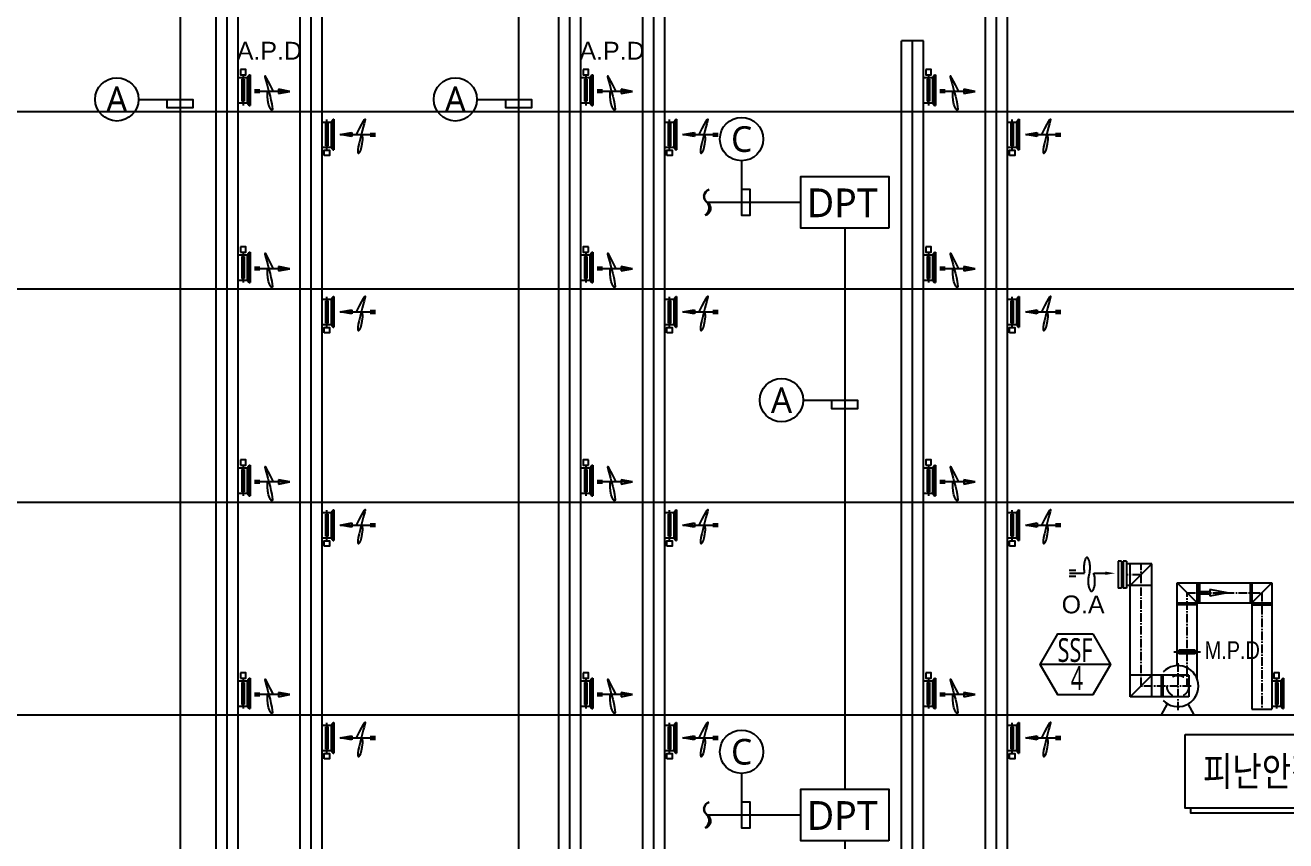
# Model space of a CAD drawing. Header units: millimetres. Extents: x 8533 to 164433, y 5768 to 115327.
# Drawn here: x 46090 to 73615, y 30524 to 48336 of the extents above; entities that cross this region are included whole.
import ezdxf
from ezdxf.enums import TextEntityAlignment as Align

# ---------------------------------------------------------------- set-up
doc = ezdxf.new("R2010")
doc.units = ezdxf.units.MM
doc.header["$LTSCALE"] = 250
for name, pattern in [('CENTER2', [1.125, 0.75, -0.125, 0.125, -0.125]), ('HIDDEN', [2, 1, -1]), ('HIDDENX2', [19.05, 12.7, -6.35])]:
    doc.linetypes.add(name, pattern=pattern)
for name, color, linetype in [('03_G_ENP_문자', 2, 'Continuous'), ('05_G-ENP_치수', 1, 'Continuous'), ('06_G-ENP_심볼', 3, 'Continuous'), ('ARC', 8, 'Continuous'), ('OUT', 4, 'Continuous'), ('p', 3, 'Continuous'), ('st', 4, 'Continuous'), ('text', 3, 'Continuous'), ('전실제연_인버터', 3, 'Continuous')]:
    doc.layers.add(name, color=color, linetype=linetype)
doc.layers.add('10_G-ENP_매립관', color=80, linetype='HIDDENX2', lineweight=30)
doc.styles.add('G-ENP', font='')
doc.styles.get("Standard").update_dxf_attribs({"font": ''})
doc.styles.add('STYLE1', font='arial.ttf')
doc.styles.get('G-ENP').set_extended_font_data('Malgun Gothic')
doc.styles.get('Standard').set_extended_font_data('Malgun Gothic')

# ---------------------------------------------------------------- blocks, each defined once
blk = doc.blocks.new('DPT-9')
at = {"layer": '06_G-ENP_심볼', "elevation": 0}
blk.add_lwpolyline([(1925, -1126), (-1925, -1126), (-1925, 1126), (1925, 1126)], close=True, dxfattribs=at)
blk.add_lwpolyline([(1925, -1126), (-1925, -1126), (-1925, 1126), (1925, 1126)], close=True, dxfattribs=at)
at = {"style": 'G-ENP'}
blk.add_text('DPT', height=1255.4, dxfattribs=at).set_placement((-112, -21, 0), align=Align.MIDDLE_CENTER)
at = {"layer": '06_G-ENP_심볼', "color": 0, "style": 'G-ENP'}
blk.add_text('DPT', height=1255.4, dxfattribs=at).set_placement((-112, -21, 0), align=Align.MIDDLE_CENTER)
blk = doc.blocks.new('G-ENP 물결')
at = {"layer": '10_G-ENP_매립관', "linetype": 'ByBlock'}
h = blk.add_hatch(color=256, dxfattribs=at)
h.paths.add_polyline_path([(61, -399, -0.641696), (0, 0, 0.892931)])
h.paths.add_polyline_path([(0, 0, 0.641696), (-61, 399, -0.435564)])
blk.add_lwpolyline([(-61, 399, -0.641696), (0, 0, 0.641696), (61, -399, 0.641696)], format="xyb", dxfattribs=at)
blk.add_arc((-216, 171), 276, 321.6941, 55.8389, dxfattribs=at)

msp = doc.modelspace()

# ---------------------------------------------------------------- linework, layer by layer
at = {"color": 2, "elevation": 0}
msp.add_lwpolyline([(71419, 32844), (77035, 32844), (77035, 31235), (71419, 31235)], close=True, dxfattribs=at)
msp.add_lwpolyline([(77035, 32739), (77156, 32739), (77156, 31130), (71540, 31130), (71540, 31235)], dxfattribs=at)
at = {"layer": '05_G-ENP_치수', "ltscale": 0.5, "elevation": 0}
for points in [[(48563, 46717), (49751, 46717), (49751, 46528), (49191, 46528), (49191, 46717)], [(55955, 46717), (57144, 46717), (57144, 46528), (56584, 46528), (56584, 46717)], [(63077, 40147), (64266, 40147), (64266, 39958), (63706, 39958), (63706, 40147)], [(61733, 31996), (61733, 30807), (61922, 30807), (61922, 31367), (61733, 31367)]]:
    msp.add_lwpolyline(points, dxfattribs=at)
at = {"layer": '05_G-ENP_치수', "ltscale": 0.5}
msp.add_lwpolyline([(61733, 45376), (61733, 44187), (61922, 44187), (61922, 44747), (61733, 44747)], dxfattribs=at)
at = {"layer": '05_G-ENP_치수'}
for centre in [(48090, 46717), (55482, 46717), (61733, 45849), (62604, 40147), (61733, 32469)]:
    msp.add_circle(centre, 473, dxfattribs=at)
at = {"layer": 'ARC'}
for p, q in [((19211, 46449), (124754, 46449)), ((19211, 42577), (124754, 42577)), ((17208, 37921), (130283, 37921)), ((19211, 33274), (124754, 33274))]:
    msp.add_line(p, q, dxfattribs=at)
at = {"layer": 'OUT'}
for p, q in [((50743, 47195), (50939, 47195)), ((50821, 47158, 0), (50821, 46675, 0)), ((50821, 47158, 0), (50873, 47158, 0)), ((50847, 47254, 0), (50847, 46586, 0)), ((50873, 47158), (50873, 46675)), ((50939, 47195), (50984, 47254)), ((50939, 47195, 0), (50939, 46643, 0)), ((50984, 47254, 0), (50999, 47254, 0)), ((50984, 47254, 0), (50984, 46586, 0)), ((50999, 47254), (50999, 46586)), ((58225, 47195), (58421, 47195)), ((58303, 47158), (58303, 46675)), ((58303, 47158), (58355, 47158, 0)), ((58329, 47254, 0), (58329, 46586, 0)), ((58355, 47158), (58355, 46675)), ((58421, 47195), (58466, 47254)), ((58421, 47195), (58421, 46643)), ((58466, 47254, 0), (58481, 47254, 0)), ((58466, 47254, 0), (58466, 46586, 0)), ((58481, 47254, 0), (58481, 46586, 0)), ((65707, 47195, 0), (65903, 47195, 0)), ((65785, 47158, 0), (65785, 46675, 0)), ((65785, 47158, 0), (65837, 47158, 0)), ((65811, 47254, 0), (65811, 46586, 0)), ((65837, 47158, 0), (65837, 46675, 0)), ((65903, 47195, 0), (65948, 47254, 0)), ((65903, 47195, 0), (65903, 46643, 0)), ((65948, 47254, 0), (65964, 47254, 0)), ((65948, 47254, 0), (65948, 46586, 0)), ((65964, 47254, 0), (65964, 46586, 0)), ((50743, 46643, 0), (50939, 46643, 0)), ((50821, 46675, 0), (50873, 46675, 0)), ((50939, 46643), (50984, 46586)), ((50984, 46586), (50999, 46586)), ((58225, 46643, 0), (58421, 46643, 0)), ((58303, 46675), (58355, 46675, 0)), ((58421, 46643), (58466, 46586)), ((58466, 46586), (58481, 46586)), ((65707, 46643, 0), (65903, 46643, 0)), ((65785, 46675, 0), (65837, 46675, 0)), ((65903, 46643, 0), (65948, 46586, 0)), ((65948, 46586, 0), (65964, 46586, 0)), ((52677, 45606), (52677, 46274)), ((52770, 46222), (52814, 46282)), ((52814, 46282), (52830, 46282)), ((52814, 46282), (52814, 45614)), ((52830, 46282), (52830, 45614)), ((60159, 45606), (60159, 46274)), ((60252, 46222), (60296, 46282)), ((60296, 46282), (60312, 46282)), ((60296, 46282), (60296, 45614)), ((60312, 46282), (60312, 45614)), ((67642, 45606), (67642, 46274)), ((67734, 46222), (67778, 46282)), ((67778, 46282), (67794, 46282)), ((67778, 46282), (67778, 45614)), ((67794, 46282), (67794, 45614)), ((52573, 46222), (52770, 46222)), ((52651, 46186), (52703, 46186)), ((52651, 45702), (52651, 46186)), ((52703, 45702), (52703, 46186)), ((52770, 46222), (52770, 45671)), ((60055, 46222), (60252, 46222)), ((60133, 46186), (60185, 46186)), ((60133, 45702), (60133, 46186)), ((60185, 45702), (60185, 46186)), ((60252, 46222), (60252, 45671)), ((67538, 46222), (67734, 46222)), ((67616, 46186), (67668, 46186)), ((67616, 45702), (67616, 46186)), ((67668, 45702), (67668, 46186)), ((67734, 46222), (67734, 45671)), ((52651, 45702), (52703, 45702)), ((60133, 45702), (60185, 45702)), ((67616, 45702), (67668, 45702)), ((52573, 45671), (52770, 45671)), ((52770, 45671), (52814, 45614)), ((52814, 45614), (52830, 45614)), ((60055, 45671), (60252, 45671)), ((60252, 45671), (60296, 45614)), ((60296, 45614), (60312, 45614)), ((67538, 45671), (67734, 45671)), ((67734, 45671), (67778, 45614)), ((67778, 45614), (67794, 45614)), ((50743, 43323), (50939, 43323)), ((50821, 43286, 0), (50873, 43286, 0)), ((50821, 43286), (50821, 42803)), ((50847, 43382, 0), (50847, 42714, 0)), ((50873, 43286), (50873, 42803)), ((50939, 43323), (50984, 43382)), ((50939, 43323, 0), (50939, 42771, 0)), ((50984, 43382, 0), (50999, 43382, 0)), ((50984, 43382, 0), (50984, 42714, 0)), ((50999, 43382), (50999, 42714)), ((58225, 43323), (58421, 43323)), ((58303, 43286), (58303, 42803)), ((58303, 43286), (58355, 43286, 0)), ((58329, 43382, 0), (58329, 42714, 0)), ((58355, 43286), (58355, 42803)), ((58421, 43323), (58466, 43382)), ((58421, 43323, 0), (58421, 42771, 0)), ((58466, 43382, 0), (58481, 43382, 0)), ((58466, 43382, 0), (58466, 42714, 0)), ((58481, 43382, 0), (58481, 42714, 0)), ((65707, 43323, 0), (65903, 43323, 0)), ((65785, 43286, 0), (65785, 42803, 0)), ((65785, 43286, 0), (65837, 43286, 0)), ((65811, 43382, 0), (65811, 42714, 0)), ((65837, 43286, 0), (65837, 42803, 0)), ((65903, 43323, 0), (65948, 43382, 0)), ((65903, 43323, 0), (65903, 42771, 0)), ((65948, 43382, 0), (65964, 43382, 0)), ((65948, 43382, 0), (65948, 42714, 0)), ((65964, 43382, 0), (65964, 42714, 0)), ((50743, 42771), (50939, 42771)), ((50821, 42803, 0), (50873, 42803, 0)), ((50939, 42771), (50984, 42714)), ((50984, 42714), (50999, 42714)), ((58225, 42771, 0), (58421, 42771, 0)), ((58303, 42803), (58355, 42803, 0)), ((58421, 42771), (58466, 42714)), ((58466, 42714), (58481, 42714)), ((65707, 42771, 0), (65903, 42771, 0)), ((65785, 42803, 0), (65837, 42803, 0)), ((65903, 42771, 0), (65948, 42714, 0)), ((65948, 42714, 0), (65964, 42714, 0)), ((52677, 41734), (52677, 42402)), ((52770, 42350), (52814, 42410)), ((52814, 42410), (52830, 42410)), ((52814, 42410), (52814, 41742)), ((52830, 42410), (52830, 41742)), ((60159, 41734), (60159, 42402)), ((60252, 42350), (60296, 42410)), ((60296, 42410), (60312, 42410)), ((60296, 42410), (60296, 41742)), ((60312, 42410), (60312, 41742)), ((67642, 41734), (67642, 42402)), ((67734, 42350), (67778, 42410)), ((67778, 42410), (67794, 42410)), ((67778, 42410), (67778, 41742)), ((67794, 42410), (67794, 41742)), ((52573, 42350), (52770, 42350)), ((52651, 42314), (52703, 42314)), ((52651, 41830), (52651, 42314)), ((52703, 41830), (52703, 42314)), ((52770, 42350), (52770, 41799)), ((60055, 42350), (60252, 42350)), ((60133, 42314), (60185, 42314)), ((60133, 41830), (60133, 42314)), ((60185, 41830), (60185, 42314)), ((60252, 42350), (60252, 41799)), ((67538, 42350), (67734, 42350)), ((67616, 42314), (67668, 42314)), ((67616, 41830), (67616, 42314)), ((67668, 41830), (67668, 42314)), ((67734, 42350), (67734, 41799)), ((52573, 41799), (52770, 41799)), ((52651, 41830), (52703, 41830)), ((52770, 41799), (52814, 41742)), ((52814, 41742), (52830, 41742)), ((60055, 41799), (60252, 41799)), ((60133, 41830), (60185, 41830)), ((60252, 41799), (60296, 41742)), ((60296, 41742), (60312, 41742)), ((67538, 41799), (67734, 41799)), ((67616, 41830), (67668, 41830)), ((67734, 41799), (67778, 41742)), ((67778, 41742), (67794, 41742)), ((50743, 38666, 0), (50939, 38666, 0)), ((50821, 38630, 0), (50873, 38630, 0)), ((50821, 38630, 0), (50821, 38146, 0)), ((50847, 38726, 0), (50847, 38058, 0)), ((50873, 38630, 0), (50873, 38146, 0)), ((50939, 38666, 0), (50984, 38726, 0)), ((50939, 38666, 0), (50939, 38115, 0)), ((50984, 38726, 0), (50999, 38726, 0)), ((50984, 38726, 0), (50984, 38058, 0)), ((50999, 38726, 0), (50999, 38058, 0)), ((58225, 38666, 0), (58421, 38666, 0)), ((58303, 38630, 0), (58303, 38146, 0)), ((58303, 38630, 0), (58355, 38630, 0)), ((58329, 38726, 0), (58329, 38058, 0)), ((58355, 38630, 0), (58355, 38146, 0)), ((58421, 38666, 0), (58466, 38726, 0)), ((58421, 38666, 0), (58421, 38115, 0)), ((58466, 38726, 0), (58481, 38726, 0)), ((58466, 38726, 0), (58466, 38058, 0)), ((58481, 38726, 0), (58481, 38058, 0)), ((65707, 38666, 0), (65903, 38666, 0)), ((65785, 38630, 0), (65785, 38146, 0)), ((65785, 38630, 0), (65837, 38630, 0)), ((65811, 38726, 0), (65811, 38058, 0)), ((65837, 38630, 0), (65837, 38146, 0)), ((65903, 38666, 0), (65948, 38726, 0)), ((65903, 38666, 0), (65903, 38115, 0)), ((65948, 38726, 0), (65964, 38726, 0)), ((65948, 38726, 0), (65948, 38058, 0)), ((65964, 38726, 0), (65964, 38058, 0)), ((50743, 38115, 0), (50939, 38115, 0)), ((50821, 38146, 0), (50873, 38146, 0)), ((50939, 38115, 0), (50984, 38058, 0)), ((50984, 38058, 0), (50999, 38058, 0)), ((58225, 38115, 0), (58421, 38115, 0)), ((58303, 38146, 0), (58355, 38146, 0)), ((58421, 38115, 0), (58466, 38058, 0)), ((58466, 38058, 0), (58481, 38058, 0)), ((65707, 38115, 0), (65903, 38115, 0)), ((65785, 38146, 0), (65837, 38146, 0)), ((65903, 38115, 0), (65948, 38058, 0)), ((65948, 38058, 0), (65964, 38058, 0)), ((52677, 37078), (52677, 37746)), ((52770, 37694), (52814, 37754)), ((52814, 37754), (52830, 37754)), ((52814, 37754), (52814, 37085)), ((52830, 37754), (52830, 37085)), ((60159, 37078), (60159, 37746)), ((60252, 37694), (60296, 37754)), ((60296, 37754), (60312, 37754)), ((60296, 37754), (60296, 37085)), ((60312, 37754), (60312, 37085)), ((67642, 37078), (67642, 37746)), ((67734, 37694), (67778, 37754)), ((67778, 37754), (67794, 37754)), ((67778, 37754), (67778, 37085)), ((67794, 37754), (67794, 37085)), ((52573, 37694), (52770, 37694)), ((52651, 37657), (52703, 37657)), ((52651, 37174), (52651, 37657)), ((52703, 37174), (52703, 37657)), ((52770, 37694), (52770, 37143)), ((60055, 37694), (60252, 37694)), ((60133, 37174), (60133, 37657)), ((60133, 37657), (60185, 37657)), ((60185, 37174), (60185, 37657)), ((60252, 37694), (60252, 37143)), ((67538, 37694), (67734, 37694)), ((67616, 37657), (67668, 37657)), ((67616, 37174), (67616, 37657)), ((67668, 37174), (67668, 37657)), ((67734, 37694), (67734, 37143)), ((52651, 37174), (52703, 37174)), ((60133, 37174), (60185, 37174)), ((67616, 37174), (67668, 37174)), ((52573, 37143), (52770, 37143)), ((52770, 37143), (52814, 37085)), ((52814, 37085), (52830, 37085)), ((60055, 37143), (60252, 37143)), ((60252, 37143), (60296, 37085)), ((60296, 37085), (60312, 37085)), ((67538, 37143), (67734, 37143)), ((67734, 37143), (67778, 37085)), ((67778, 37085), (67794, 37085)), ((50743, 34020), (50939, 34020)), ((50821, 33983), (50821, 33500)), ((50821, 33983), (50873, 33983)), ((50847, 34079), (50847, 33411)), ((50873, 33983), (50873, 33500)), ((50939, 34020), (50984, 34079)), ((50939, 34020), (50939, 33468)), ((50984, 34079), (50999, 34079)), ((50984, 34079), (50984, 33411)), ((50999, 34079), (50999, 33411)), ((58225, 34020), (58421, 34020)), ((58303, 33983), (58303, 33500)), ((58303, 33983), (58355, 33983)), ((58329, 34079), (58329, 33411)), ((58355, 33983), (58355, 33500)), ((58421, 34020), (58466, 34079)), ((58421, 34020), (58421, 33468)), ((58466, 34079), (58481, 34079)), ((58466, 34079), (58466, 33411)), ((58481, 34079), (58481, 33411)), ((65707, 34020, 0), (65903, 34020, 0)), ((65785, 33983, 0), (65785, 33500, 0)), ((65785, 33983, 0), (65837, 33983, 0)), ((65811, 34079, 0), (65811, 33411, 0)), ((65837, 33983, 0), (65837, 33500, 0)), ((65903, 34020, 0), (65948, 34079, 0)), ((65903, 34020, 0), (65903, 33468, 0)), ((65948, 34079, 0), (65964, 34079, 0)), ((65948, 34079, 0), (65948, 33411, 0)), ((65964, 34079, 0), (65964, 33411, 0)), ((73309, 34020), (73505, 34020)), ((73387, 33983), (73387, 33500)), ((73387, 33983), (73439, 33983)), ((73413, 34079), (73413, 33411)), ((73439, 33983), (73439, 33500)), ((73505, 34020), (73550, 34079)), ((73505, 34020), (73505, 33468)), ((73550, 34079), (73566, 34079)), ((73550, 34079), (73550, 33411)), ((73566, 34079), (73566, 33411)), ((50743, 33468), (50939, 33468)), ((50821, 33500), (50873, 33500)), ((50939, 33468), (50984, 33411)), ((50984, 33411), (50999, 33411)), ((58225, 33468), (58421, 33468)), ((58303, 33500), (58355, 33500)), ((58421, 33468), (58466, 33411)), ((58466, 33411), (58481, 33411)), ((65707, 33468, 0), (65903, 33468, 0)), ((65785, 33500, 0), (65837, 33500, 0)), ((65903, 33468, 0), (65948, 33411, 0)), ((65948, 33411, 0), (65964, 33411, 0)), ((73309, 33468), (73505, 33468)), ((73387, 33500), (73439, 33500)), ((73505, 33468), (73550, 33411)), ((73550, 33411), (73566, 33411)), ((52573, 33047), (52770, 33047)), ((52677, 32431), (52677, 33099)), ((52770, 33047), (52814, 33107)), ((52770, 33047), (52770, 32496)), ((52814, 33107), (52830, 33107)), ((52814, 33107), (52814, 32439)), ((52830, 33107), (52830, 32439)), ((60055, 33047), (60252, 33047)), ((60159, 32431), (60159, 33099)), ((60252, 33047), (60296, 33107)), ((60252, 33047), (60252, 32496)), ((60296, 33107), (60296, 32439)), ((60296, 33107), (60312, 33107)), ((60312, 33107), (60312, 32439)), ((67538, 33047), (67734, 33047)), ((67642, 32431), (67642, 33099)), ((67734, 33047), (67778, 33107)), ((67734, 33047), (67734, 32496)), ((67778, 33107), (67794, 33107)), ((67778, 33107), (67778, 32439)), ((67794, 33107), (67794, 32439)), ((52651, 33011), (52703, 33011)), ((52651, 32527), (52651, 33011)), ((52703, 32527), (52703, 33011)), ((60133, 33011), (60185, 33011)), ((60133, 32527), (60133, 33011)), ((60185, 32527), (60185, 33011)), ((67616, 33011), (67668, 33011)), ((67616, 32527), (67616, 33011)), ((67668, 32527), (67668, 33011)), ((52573, 32496), (52770, 32496)), ((52651, 32527), (52703, 32527)), ((52770, 32496), (52814, 32439)), ((60055, 32496), (60252, 32496)), ((60133, 32527), (60185, 32527)), ((60252, 32496), (60296, 32439)), ((67538, 32496), (67734, 32496)), ((67616, 32527), (67668, 32527)), ((67734, 32496), (67778, 32439)), ((52814, 32439), (52830, 32439)), ((60296, 32439), (60312, 32439)), ((67778, 32439), (67794, 32439))]:
    msp.add_line(p, q, dxfattribs=at)
at = {"layer": 'OUT', "color": 1, "linetype": 'Continuous'}
msp.add_line((69786, 34378, 0), (68250, 34378, 0), dxfattribs=at)
at = {"layer": 'OUT', "elevation": 0}
for points in [[(50789, 47370), (50789, 47254), (50905, 47254), (50905, 47370)], [(58271, 47370), (58271, 47254), (58387, 47254), (58387, 47370)], [(65753, 47370), (65753, 47254), (65869, 47254), (65869, 47370)], [(52620, 45491), (52620, 45606), (52735, 45606), (52735, 45491)], [(60102, 45491), (60102, 45606), (60217, 45606), (60217, 45491)], [(67584, 45491), (67584, 45606), (67699, 45606), (67699, 45491)], [(65753, 43498), (65753, 43382), (65869, 43382), (65869, 43498)], [(52620, 41619), (52620, 41734), (52735, 41734), (52735, 41619)], [(60102, 41619), (60102, 41734), (60217, 41734), (60217, 41619)], [(67584, 41619), (67584, 41734), (67699, 41734), (67699, 41619)], [(60102, 36962), (60102, 37078), (60217, 37078), (60217, 36962)], [(58271, 34195), (58271, 34079), (58387, 34079), (58387, 34195)], [(65753, 34195), (65753, 34079), (65869, 34079), (65869, 34195)], [(73355, 34195), (73355, 34079), (73471, 34079), (73471, 34195)], [(52620, 32316), (52620, 32431), (52735, 32431), (52735, 32316)], [(60102, 32316), (60102, 32431), (60217, 32431), (60217, 32316)]]:
    msp.add_lwpolyline(points, close=True, dxfattribs=at)
for points in [[(50905, 47254), (50905, 47370)], [(58271, 47370), (58271, 47254)], [(67699, 45606), (67699, 45491), (67584, 45491)], [(50789, 43382), (50905, 43382), (50905, 43498), (50789, 43498)], [(50789, 43498), (50789, 43382)], [(50905, 43382), (50905, 43498)], [(58387, 43498), (58271, 43498), (58271, 43382), (58387, 43382)], [(58271, 43498), (58271, 43382)], [(58387, 43382), (58387, 43498)], [(67699, 41734), (67699, 41619), (67584, 41619)], [(50789, 38726), (50905, 38726), (50905, 38841), (50789, 38841)], [(50789, 38841), (50789, 38726)], [(50905, 38726), (50905, 38841)], [(58387, 38841), (58271, 38841), (58271, 38726), (58387, 38726)], [(58271, 38841), (58271, 38726)], [(58387, 38726), (58387, 38841)], [(65869, 38841), (65753, 38841)], [(65869, 38726), (65869, 38841), (65753, 38841), (65753, 38726)], [(65753, 38726), (65869, 38726)], [(50789, 34079), (50905, 34079), (50905, 34195), (50789, 34195)], [(50789, 34195), (50789, 34079)], [(50905, 34079), (50905, 34195)], [(58271, 34195), (58271, 34079)], [(65869, 34195), (65753, 34195)], [(67584, 32431), (67699, 32431), (67699, 32316), (67584, 32316)], [(67584, 32316), (67584, 32431)], [(67699, 32431), (67699, 32316)]]:
    msp.add_lwpolyline(points, dxfattribs=at)
at = {"layer": 'OUT'}
msp.add_lwpolyline([(52620, 36962), (52620, 37078), (52735, 37078), (52735, 36962)], close=True, dxfattribs=at)
for points in [[(67584, 37078), (67699, 37078), (67699, 36962), (67584, 36962)], [(67584, 36962), (67584, 37078)], [(67699, 37078), (67699, 36962)]]:
    msp.add_lwpolyline(points, dxfattribs=at)
at = {"layer": 'OUT', "color": 1, "linetype": 'Continuous', "elevation": 0}
msp.add_lwpolyline([(69402, 35043), (69786, 34378), (69402, 33713), (68634, 33713), (68250, 34378), (68634, 35043)], close=True, dxfattribs=at)
at = {"layer": 'p', "color": 4, "linetype": 'Continuous'}
for p, q in [((52093, 16847), (52093, 94153)), ((59575, 16847), (59575, 94153)), ((52573, 16847), (52573, 93679)), ((60055, 16847), (60055, 93679)), ((50262, 15017), (50262, 91126)), ((50743, 15017), (50743, 91126)), ((57744, 15017), (57744, 91126)), ((58225, 15017), (58225, 91126)), ((67057, 16847), (67057, 59853)), ((67538, 16847), (67538, 59853)), ((65226, 15017), (65226, 47995)), ((65707, 47995), (65226, 47995)), ((65707, 15017), (65707, 47995))]:
    msp.add_line(p, q, dxfattribs=at)
at = {"layer": 'p', "color": 1}
for p, q in [((52333, 16847), (52333, 93916)), ((59815, 16847), (59815, 93916)), ((50502, 15017), (50502, 91126)), ((57985, 15017), (57985, 91126)), ((67297, 16847), (67297, 59616)), ((65467, 15017), (65467, 47995)), ((51214, 46917, 0), (51097, 46917, 0)), ((51867, 46891), (51097, 46891)), ((51214, 46865, 0), (51097, 46865, 0)), ((58696, 46917), (58580, 46917)), ((59349, 46891), (58580, 46891)), ((58696, 46865), (58580, 46865)), ((66178, 46917, 0), (66062, 46917, 0)), ((66831, 46891, 0), (66062, 46891, 0)), ((66178, 46865, 0), (66062, 46865, 0)), ((53623, 45974), (53740, 45974)), ((61105, 45974), (61222, 45974)), ((68587, 45974), (68704, 45974)), ((52970, 45948), (53740, 45948)), ((53623, 45922), (53740, 45922)), ((60452, 45948), (61222, 45948)), ((61105, 45922), (61222, 45922)), ((67935, 45948), (68704, 45948)), ((68587, 45922), (68704, 45922)), ((51214, 43045), (51097, 43045)), ((51867, 43019), (51097, 43019)), ((51214, 42993), (51097, 42993)), ((58696, 43045), (58580, 43045)), ((59349, 43019), (58580, 43019)), ((58696, 42993), (58580, 42993)), ((66178, 43045, 0), (66062, 43045, 0)), ((66831, 43019, 0), (66062, 43019, 0)), ((66178, 42993, 0), (66062, 42993, 0)), ((52970, 42076), (53740, 42076)), ((53623, 42102), (53740, 42102)), ((53623, 42050), (53740, 42050)), ((60452, 42076), (61222, 42076)), ((61105, 42102), (61222, 42102)), ((61105, 42050), (61222, 42050)), ((67935, 42076), (68704, 42076)), ((68587, 42102), (68704, 42102)), ((68587, 42050), (68704, 42050)), ((51214, 38389, 0), (51097, 38389, 0)), ((51867, 38363, 0), (51097, 38363, 0)), ((51214, 38337, 0), (51097, 38337, 0)), ((58696, 38389, 0), (58580, 38389, 0)), ((59349, 38363, 0), (58580, 38363, 0)), ((58696, 38337, 0), (58580, 38337, 0)), ((66178, 38389, 0), (66062, 38389, 0)), ((66831, 38363, 0), (66062, 38363, 0)), ((66178, 38337, 0), (66062, 38337, 0)), ((53623, 37445), (53740, 37445)), ((61105, 37445), (61222, 37445)), ((68587, 37445), (68704, 37445)), ((52970, 37419), (53740, 37419)), ((53623, 37394), (53740, 37394)), ((60452, 37419), (61222, 37419)), ((61105, 37394), (61222, 37394)), ((67935, 37419), (68704, 37419)), ((68587, 37394), (68704, 37394)), ((51214, 33742), (51097, 33742)), ((51867, 33716), (51097, 33716)), ((51214, 33690), (51097, 33690)), ((58696, 33742), (58580, 33742)), ((59349, 33716), (58580, 33716)), ((58696, 33690), (58580, 33690)), ((66178, 33742, 0), (66062, 33742, 0)), ((66831, 33716, 0), (66062, 33716, 0)), ((66178, 33690, 0), (66062, 33690, 0)), ((52970, 32773), (53740, 32773)), ((53623, 32799), (53740, 32799)), ((60452, 32773), (61222, 32773)), ((61105, 32799), (61222, 32799)), ((67935, 32773), (68704, 32773)), ((68587, 32799), (68704, 32799)), ((53623, 32747), (53740, 32747)), ((61105, 32747), (61222, 32747)), ((68587, 32747), (68704, 32747))]:
    msp.add_line(p, q, dxfattribs=at)
at = {"layer": 'p', "color": 1, "linetype": 'Continuous'}
for p, q in [((51618, 46938), (51618, 46845, 0)), ((51867, 46891), (51618, 46938)), ((51618, 46845), (51867, 46891)), ((59100, 46938), (59100, 46845, 0)), ((59349, 46891), (59100, 46938)), ((59100, 46845), (59349, 46891)), ((66583, 46938, 0), (66583, 46845, 0)), ((66831, 46891, 0), (66583, 46938, 0)), ((66583, 46845, 0), (66831, 46891, 0)), ((52970, 45948), (53219, 45995)), ((53219, 45995), (53219, 45902)), ((60452, 45948), (60701, 45995)), ((60701, 45995), (60701, 45902)), ((67935, 45948), (68183, 45995)), ((68183, 45995), (68183, 45902)), ((53219, 45902), (52970, 45948)), ((60701, 45902), (60452, 45948)), ((68183, 45902), (67935, 45948)), ((51618, 43066), (51618, 42973, 0)), ((51867, 43019), (51618, 43066)), ((51618, 42973), (51867, 43019)), ((59100, 43066), (59100, 42973, 0)), ((59349, 43019, 0), (59100, 43066, 0)), ((59100, 42973, 0), (59349, 43019, 0)), ((66831, 43019, 0), (66583, 43066, 0)), ((66583, 43066, 0), (66583, 42973, 0)), ((66583, 42973, 0), (66831, 43019, 0)), ((52970, 42076), (53219, 42123)), ((53219, 42123), (53219, 42030)), ((60452, 42076), (60701, 42123)), ((60701, 42123), (60701, 42030)), ((67935, 42076), (68183, 42123)), ((68183, 42123), (68183, 42030)), ((53219, 42030), (52970, 42076)), ((60701, 42030), (60452, 42076)), ((68183, 42030), (67935, 42076)), ((51618, 38409, 0), (51618, 38316, 0)), ((51867, 38363, 0), (51618, 38409, 0)), ((51618, 38316, 0), (51867, 38363, 0)), ((59100, 38409, 0), (59100, 38316, 0)), ((59349, 38363, 0), (59100, 38409, 0)), ((59100, 38316, 0), (59349, 38363, 0)), ((66583, 38409, 0), (66583, 38316, 0)), ((66831, 38363, 0), (66583, 38409, 0)), ((66583, 38316, 0), (66831, 38363, 0)), ((52970, 37419), (53219, 37466)), ((53219, 37466), (53219, 37373)), ((60452, 37419), (60701, 37466)), ((60701, 37466), (60701, 37373)), ((67935, 37419), (68183, 37466)), ((68183, 37466), (68183, 37373)), ((53219, 37373), (52970, 37419)), ((60701, 37373), (60452, 37419)), ((68183, 37373), (67935, 37419)), ((51618, 33763), (51618, 33670)), ((51867, 33716), (51618, 33763)), ((51618, 33670), (51867, 33716)), ((59100, 33763), (59100, 33670)), ((59349, 33716), (59100, 33763)), ((59100, 33670), (59349, 33716)), ((66583, 33763, 0), (66583, 33670, 0)), ((66831, 33716, 0), (66583, 33763, 0)), ((66583, 33670, 0), (66831, 33716, 0)), ((52970, 32773), (53219, 32819)), ((53219, 32727), (52970, 32773)), ((53219, 32819), (53219, 32727)), ((60452, 32773), (60701, 32819)), ((60701, 32727), (60452, 32773)), ((60701, 32819), (60701, 32727)), ((67935, 32773), (68183, 32819)), ((68183, 32727), (67935, 32773)), ((68183, 32819), (68183, 32727))]:
    msp.add_line(p, q, dxfattribs=at)
at = {"layer": 'p', "color": 1}
for points in [[(51514, 46891), (51448, 47021), (51398, 47117), (51362, 47183), (51338, 47220), (51327, 47231), (51325, 47217), (51332, 47182), (51345, 47127), (51365, 47056), (51388, 46972), (51412, 46881), (51436, 46789), (51457, 46701), (51474, 46621), (51485, 46555), (51487, 46509), (51479, 46486), (51463, 46487), (51443, 46509), (51421, 46551), (51402, 46612), (51386, 46690), (51379, 46784), (51382, 46891)], [(58996, 46891), (58930, 47021), (58880, 47117), (58844, 47183), (58821, 47220), (58809, 47231), (58807, 47217), (58814, 47182), (58827, 47127), (58847, 47056), (58870, 46972), (58894, 46881), (58918, 46789), (58940, 46701), (58957, 46621), (58967, 46555), (58969, 46509), (58961, 46486), (58945, 46487), (58925, 46509), (58904, 46551), (58884, 46612), (58868, 46690), (58861, 46784), (58864, 46891)], [(66478, 46891), (66412, 47021), (66362, 47117), (66326, 47183), (66303, 47220), (66291, 47231), (66289, 47217), (66296, 47182), (66310, 47127), (66329, 47056), (66352, 46972), (66376, 46881), (66400, 46789), (66422, 46701), (66439, 46621), (66449, 46555), (66451, 46509), (66443, 46486), (66427, 46487), (66407, 46509), (66386, 46551), (66366, 46612), (66350, 46690), (66343, 46784), (66346, 46891)], [(53324, 45948), (53390, 46077), (53440, 46174), (53476, 46239), (53499, 46276), (53511, 46287), (53512, 46274), (53506, 46239), (53492, 46184), (53473, 46112), (53450, 46029), (53425, 45938), (53401, 45846), (53380, 45757), (53363, 45678), (53353, 45612), (53351, 45566), (53359, 45543), (53374, 45544), (53394, 45566), (53416, 45608), (53436, 45669), (53451, 45747), (53459, 45840), (53456, 45948)], [(60806, 45948), (60872, 46077), (60922, 46174), (60958, 46239), (60981, 46276), (60993, 46287), (60995, 46274), (60988, 46239), (60974, 46184), (60955, 46112), (60932, 46029), (60907, 45938), (60884, 45846), (60862, 45757), (60845, 45678), (60835, 45612), (60833, 45566), (60841, 45543), (60856, 45544), (60876, 45566), (60898, 45608), (60918, 45669), (60933, 45747), (60941, 45840), (60938, 45948)], [(68288, 45948), (68354, 46077), (68404, 46174), (68440, 46239), (68463, 46276), (68475, 46287), (68477, 46274), (68470, 46239), (68456, 46184), (68437, 46112), (68414, 46029), (68390, 45938), (68366, 45846), (68344, 45757), (68327, 45678), (68317, 45612), (68315, 45566), (68323, 45543), (68339, 45544), (68359, 45566), (68380, 45608), (68400, 45669), (68415, 45747), (68423, 45840), (68420, 45948)], [(68288, 45948), (68354, 46077), (68404, 46174), (68440, 46239), (68463, 46276), (68475, 46287), (68477, 46274), (68470, 46239), (68456, 46184), (68437, 46112), (68414, 46029), (68390, 45938), (68366, 45846), (68344, 45757), (68327, 45678), (68317, 45612), (68315, 45566), (68323, 45543), (68339, 45544), (68359, 45566), (68380, 45608), (68400, 45669), (68415, 45747), (68423, 45840), (68420, 45948)], [(51514, 43019), (51448, 43149), (51398, 43245), (51362, 43311), (51338, 43348), (51327, 43359), (51325, 43345), (51332, 43310), (51345, 43255), (51365, 43184), (51388, 43100), (51412, 43009), (51436, 42917), (51457, 42829), (51474, 42749), (51485, 42683), (51487, 42637), (51479, 42614), (51463, 42615), (51443, 42637), (51421, 42679), (51402, 42740), (51386, 42818), (51379, 42912), (51382, 43019)], [(58996, 43019), (58930, 43149), (58880, 43245), (58844, 43311), (58821, 43348), (58809, 43359), (58807, 43345), (58814, 43310), (58827, 43255), (58847, 43184), (58870, 43100), (58894, 43009), (58918, 42917), (58940, 42829), (58957, 42749), (58967, 42683), (58969, 42637), (58961, 42614), (58945, 42615), (58925, 42637), (58904, 42679), (58884, 42740), (58868, 42818), (58861, 42912), (58864, 43019)], [(66478, 43019), (66412, 43149), (66362, 43245), (66326, 43311), (66303, 43348), (66291, 43359), (66289, 43345), (66296, 43310), (66310, 43255), (66329, 43184), (66352, 43100), (66376, 43009), (66400, 42917), (66422, 42829), (66439, 42749), (66449, 42683), (66451, 42637), (66443, 42614), (66427, 42615), (66407, 42637), (66386, 42679), (66366, 42740), (66350, 42818), (66343, 42912), (66346, 43019)], [(53324, 42076), (53390, 42205), (53440, 42302), (53476, 42367), (53499, 42404), (53511, 42415), (53512, 42402), (53506, 42367), (53492, 42312), (53473, 42240), (53450, 42157), (53425, 42066), (53401, 41974), (53380, 41885), (53363, 41806), (53353, 41740), (53351, 41694), (53359, 41671), (53374, 41672), (53394, 41694), (53416, 41736), (53436, 41797), (53451, 41875), (53459, 41968), (53456, 42076)], [(60806, 42076), (60872, 42205), (60922, 42302), (60958, 42367), (60981, 42404), (60993, 42415), (60995, 42402), (60988, 42367), (60974, 42312), (60955, 42240), (60932, 42157), (60907, 42066), (60884, 41974), (60862, 41885), (60845, 41806), (60835, 41740), (60833, 41694), (60841, 41671), (60856, 41672), (60876, 41694), (60898, 41736), (60918, 41797), (60933, 41875), (60941, 41968), (60938, 42076)], [(68288, 42076), (68354, 42205), (68404, 42302), (68440, 42367), (68463, 42404), (68475, 42415), (68477, 42402), (68470, 42367), (68456, 42312), (68437, 42240), (68414, 42157), (68390, 42066), (68366, 41974), (68344, 41885), (68327, 41806), (68317, 41740), (68315, 41694), (68323, 41671), (68339, 41672), (68359, 41694), (68380, 41736), (68400, 41797), (68415, 41875), (68423, 41968), (68420, 42076)], [(68288, 42076), (68354, 42205), (68404, 42302), (68440, 42367), (68463, 42404), (68475, 42415), (68477, 42402), (68470, 42367), (68456, 42312), (68437, 42240), (68414, 42157), (68390, 42066), (68366, 41974), (68344, 41885), (68327, 41806), (68317, 41740), (68315, 41694), (68323, 41671), (68339, 41672), (68359, 41694), (68380, 41736), (68400, 41797), (68415, 41875), (68423, 41968), (68420, 42076)], [(51514, 38363), (51448, 38492), (51398, 38588), (51362, 38654), (51338, 38691), (51327, 38702), (51325, 38689), (51332, 38653), (51345, 38599), (51365, 38527), (51388, 38443), (51412, 38353), (51436, 38261), (51457, 38172), (51474, 38092), (51485, 38027), (51487, 37980), (51479, 37958), (51463, 37958), (51443, 37980), (51421, 38022), (51402, 38083), (51386, 38161), (51379, 38255), (51382, 38363)], [(51514, 38363), (51448, 38492), (51398, 38588), (51362, 38654), (51338, 38691), (51327, 38702), (51325, 38689), (51332, 38653), (51345, 38599), (51365, 38527), (51388, 38443), (51412, 38353), (51436, 38261), (51457, 38172), (51474, 38092), (51485, 38027), (51487, 37980), (51479, 37958), (51463, 37958), (51443, 37980), (51421, 38022), (51402, 38083), (51386, 38161), (51379, 38255), (51382, 38363)], [(58996, 38363), (58930, 38492), (58880, 38588), (58844, 38654), (58821, 38691), (58809, 38702), (58807, 38689), (58814, 38653), (58827, 38599), (58847, 38527), (58870, 38443), (58894, 38353), (58918, 38261), (58940, 38172), (58957, 38092), (58967, 38027), (58969, 37980), (58961, 37958), (58945, 37958), (58925, 37980), (58904, 38022), (58884, 38083), (58868, 38161), (58861, 38255), (58864, 38363)], [(58996, 38363), (58930, 38492), (58880, 38588), (58844, 38654), (58821, 38691), (58809, 38702), (58807, 38689), (58814, 38653), (58827, 38599), (58847, 38527), (58870, 38443), (58894, 38353), (58918, 38261), (58940, 38172), (58957, 38092), (58967, 38027), (58969, 37980), (58961, 37958), (58945, 37958), (58925, 37980), (58904, 38022), (58884, 38083), (58868, 38161), (58861, 38255), (58864, 38363)], [(66478, 38363), (66412, 38492), (66362, 38588), (66326, 38654), (66303, 38691), (66291, 38702), (66289, 38689), (66296, 38653), (66310, 38599), (66329, 38527), (66352, 38443), (66376, 38353), (66400, 38261), (66422, 38172), (66439, 38092), (66449, 38027), (66451, 37980), (66443, 37958), (66427, 37958), (66407, 37980), (66386, 38022), (66366, 38083), (66350, 38161), (66343, 38255), (66346, 38363)], [(53324, 37419), (53390, 37549), (53440, 37645), (53476, 37711), (53499, 37748), (53511, 37759), (53512, 37745), (53506, 37710), (53492, 37655), (53473, 37584), (53450, 37500), (53425, 37409), (53401, 37317), (53380, 37229), (53363, 37149), (53353, 37083), (53351, 37037), (53359, 37014), (53374, 37015), (53394, 37037), (53416, 37079), (53436, 37140), (53451, 37218), (53459, 37312), (53456, 37419)], [(60806, 37419), (60872, 37549), (60922, 37645), (60958, 37711), (60981, 37748), (60993, 37759), (60995, 37745), (60988, 37710), (60974, 37655), (60955, 37584), (60932, 37500), (60907, 37409), (60884, 37317), (60862, 37229), (60845, 37149), (60835, 37083), (60833, 37037), (60841, 37014), (60856, 37015), (60876, 37037), (60898, 37079), (60918, 37140), (60933, 37218), (60941, 37312), (60938, 37419)], [(68288, 37419), (68354, 37549), (68404, 37645), (68440, 37711), (68463, 37748), (68475, 37759), (68477, 37745), (68470, 37710), (68456, 37655), (68437, 37584), (68414, 37500), (68390, 37409), (68366, 37317), (68344, 37229), (68327, 37149), (68317, 37083), (68315, 37037), (68323, 37014), (68339, 37015), (68359, 37037), (68380, 37079), (68400, 37140), (68415, 37218), (68423, 37312), (68420, 37419)], [(68288, 37419), (68354, 37549), (68404, 37645), (68440, 37711), (68463, 37748), (68475, 37759), (68477, 37745), (68470, 37710), (68456, 37655), (68437, 37584), (68414, 37500), (68390, 37409), (68366, 37317), (68344, 37229), (68327, 37149), (68317, 37083), (68315, 37037), (68323, 37014), (68339, 37015), (68359, 37037), (68380, 37079), (68400, 37140), (68415, 37218), (68423, 37312), (68420, 37419)], [(51514, 33716), (51448, 33846), (51398, 33942), (51362, 34008), (51338, 34045), (51327, 34055), (51325, 34042), (51332, 34007), (51345, 33952), (51365, 33881), (51388, 33797), (51412, 33706), (51436, 33614), (51457, 33526), (51474, 33446), (51485, 33380), (51487, 33334), (51479, 33311), (51463, 33312), (51443, 33334), (51421, 33376), (51402, 33437), (51386, 33515), (51379, 33609), (51382, 33716)], [(51514, 33716), (51448, 33846), (51398, 33942), (51362, 34008), (51338, 34045), (51327, 34055), (51325, 34042), (51332, 34007), (51345, 33952), (51365, 33881), (51388, 33797), (51412, 33706), (51436, 33614), (51457, 33526), (51474, 33446), (51485, 33380), (51487, 33334), (51479, 33311), (51463, 33312), (51443, 33334), (51421, 33376), (51402, 33437), (51386, 33515), (51379, 33609), (51382, 33716)], [(58996, 33716), (58930, 33846), (58880, 33942), (58844, 34008), (58821, 34045), (58809, 34055), (58807, 34042), (58814, 34007), (58827, 33952), (58847, 33881), (58870, 33797), (58894, 33706), (58918, 33614), (58940, 33526), (58957, 33446), (58967, 33380), (58969, 33334), (58961, 33311), (58945, 33312), (58925, 33334), (58904, 33376), (58884, 33437), (58868, 33515), (58861, 33609), (58864, 33716)], [(58996, 33716), (58930, 33846), (58880, 33942), (58844, 34008), (58821, 34045), (58809, 34055), (58807, 34042), (58814, 34007), (58827, 33952), (58847, 33881), (58870, 33797), (58894, 33706), (58918, 33614), (58940, 33526), (58957, 33446), (58967, 33380), (58969, 33334), (58961, 33311), (58945, 33312), (58925, 33334), (58904, 33376), (58884, 33437), (58868, 33515), (58861, 33609), (58864, 33716)], [(66478, 33716), (66412, 33846), (66362, 33942), (66326, 34008), (66303, 34045), (66291, 34055), (66289, 34042), (66296, 34007), (66310, 33952), (66329, 33881), (66352, 33797), (66376, 33706), (66400, 33614), (66422, 33526), (66439, 33446), (66449, 33380), (66451, 33334), (66443, 33311), (66427, 33312), (66407, 33334), (66386, 33376), (66366, 33437), (66350, 33515), (66343, 33609), (66346, 33716)], [(53324, 32773), (53390, 32902), (53440, 32999), (53476, 33064), (53499, 33101), (53511, 33112), (53512, 33099), (53506, 33064), (53492, 33009), (53473, 32937), (53450, 32854), (53425, 32763), (53401, 32671), (53380, 32582), (53363, 32503), (53353, 32437), (53351, 32391), (53359, 32368), (53374, 32368), (53394, 32391), (53416, 32433), (53436, 32494), (53451, 32572), (53459, 32665), (53456, 32773)], [(60806, 32773), (60872, 32902), (60922, 32999), (60958, 33064), (60981, 33101), (60993, 33112), (60995, 33099), (60988, 33064), (60974, 33009), (60955, 32937), (60932, 32854), (60907, 32763), (60884, 32671), (60862, 32582), (60845, 32503), (60835, 32437), (60833, 32391), (60841, 32368), (60856, 32368), (60876, 32391), (60898, 32433), (60918, 32494), (60933, 32572), (60941, 32665), (60938, 32773)], [(68288, 32773), (68354, 32902), (68404, 32999), (68440, 33064), (68463, 33101), (68475, 33112), (68477, 33099), (68470, 33064), (68456, 33009), (68437, 32937), (68414, 32854), (68390, 32763), (68366, 32671), (68344, 32582), (68327, 32503), (68317, 32437), (68315, 32391), (68323, 32368), (68339, 32368), (68359, 32391), (68380, 32433), (68400, 32494), (68415, 32572), (68423, 32665), (68420, 32773)], [(68288, 32773), (68354, 32902), (68404, 32999), (68440, 33064), (68463, 33101), (68475, 33112), (68477, 33099), (68470, 33064), (68456, 33009), (68437, 32937), (68414, 32854), (68390, 32763), (68366, 32671), (68344, 32582), (68327, 32503), (68317, 32437), (68315, 32391), (68323, 32368), (68339, 32368), (68359, 32391), (68380, 32433), (68400, 32494), (68415, 32572), (68423, 32665), (68420, 32773)]]:
    msp.add_lwpolyline(points, dxfattribs=at)
at = {"layer": 'st', "color": 4}
for p, q in [((70028, 36628), (69955, 36628)), ((69955, 36628), (69955, 36044)), ((70028, 36628), (70028, 36044)), ((70140, 36628), (70067, 36628)), ((70067, 36628), (70067, 36044)), ((70140, 36628), (70140, 36044)), ((70693, 36573), (70140, 36573)), ((70219, 33665), (70219, 36573)), ((70693, 33665), (70693, 36573)), ((70693, 36099), (70140, 36099)), ((71240, 34350), (71240, 36157)), ((71240, 36157), (73309, 36157)), ((71679, 35719), (71240, 36157)), ((71678, 34060), (71678, 36157)), ((71691, 36157), (71691, 35719)), ((71731, 36157), (71731, 35719)), ((72838, 36157), (72838, 35719)), ((72871, 35719), (73309, 36157)), ((72871, 36157), (72871, 33398)), ((73309, 36157), (73309, 33398)), ((70028, 36044), (69955, 36044)), ((70140, 36044), (70067, 36044)), ((71728, 35965), (71728, 35911)), ((71953, 35965), (71728, 35965)), ((71953, 35911), (71728, 35911)), ((71953, 36009), (71953, 35867)), ((72332, 35938), (71953, 36009)), ((72332, 35938), (71953, 35867)), ((71240, 35719), (73309, 35719)), ((71240, 35686), (71679, 35686)), ((73309, 35706), (72871, 35706)), ((73309, 35667), (72871, 35667)), ((71240, 34646), (71679, 34646)), ((71496, 34139), (70219, 34139)), ((70894, 34139), (70894, 33665)), ((70931, 34139), (70931, 33665)), ((71496, 34139), (71496, 33665)), ((71496, 33665), (70219, 33665)), ((70900, 33274), (71033, 33514)), ((71617, 33274), (71484, 33514)), ((72871, 33398), (73309, 33398)), ((70900, 33274), (71617, 33274))]:
    msp.add_line(p, q, dxfattribs=at)
at = {"layer": 'st', "color": 1}
for p, q in [((68887, 36433), (69027, 36433)), ((68889, 36367), (69218, 36367)), ((69327, 36367), (69329, 36367)), ((69420, 36367), (69725, 36367)), ((68887, 36302), (69027, 36302))]:
    msp.add_line(p, q, dxfattribs=at)
at = {"layer": 'st', "color": 1, "linetype": 'CENTER2'}
for p, q in [((70456, 36336), (70140, 36336)), ((70456, 33902), (70456, 36573)), ((71459, 33884), (71459, 35938)), ((71459, 35938), (73090, 35938)), ((73090, 35938), (73090, 33398)), ((71259, 34402), (71259, 33379)), ((71549, 33902), (70456, 33902))]:
    msp.add_line(p, q, dxfattribs=at)
at = {"layer": 'st'}
for p, q in [((70219, 36099), (70693, 36573)), ((71638, 34686), (71279, 34686)), ((71279, 34686), (71279, 34606)), ((71638, 34686), (71638, 34606)), ((71756, 34646), (71171, 34646)), ((71638, 34606), (71279, 34606)), ((70219, 33665), (70693, 34139))]:
    msp.add_line(p, q, dxfattribs=at)
at = {"layer": 'st', "color": 1, "elevation": 0}
for points in [[(69329, 36367, 0.02484), (69336, 36405, 0.032193), (69342, 36494, 0.032193), (69336, 36583, 0.043567), (69322, 36647, 0.086075), (69294, 36701, 0.23532), (69274, 36711, 0.23532), (69253, 36701, 0.086075), (69226, 36647, 0.043567), (69212, 36583, 0.032193), (69206, 36494, 0.032193), (69212, 36405, 0.02484), (69218, 36367)], [(69327, 36367, 0.025799), (69321, 36351, 0.046785), (69305, 36285, 0.034822), (69299, 36195, 0.034822), (69305, 36105, 0.046785), (69321, 36039, 0.089905), (69351, 35985, 0.225171), (69374, 35974, 0.225171), (69397, 35985, 0.089905), (69426, 36039, 0.046785), (69442, 36105, 0.034822), (69448, 36195, 0.034822), (69442, 36285, 0.046785), (69426, 36351, 0.025799), (69420, 36367)]]:
    msp.add_lwpolyline(points, format="xyb", dxfattribs=at)
at = {"layer": 'st', "color": 4, "linetype": 'HIDDEN'}
msp.add_circle((71259, 33902), 237, dxfattribs=at)
at = {"layer": 'st', "color": 4}
msp.add_arc((71259, 33902), 448, 224.3784, 135.6216, dxfattribs=at)
at = {"layer": 'st', "color": 1}
msp.add_solid([(69676, 36332), (69676, 36403), (69891, 36367)], dxfattribs=at)
at = {"layer": '전실제연_인버터'}
for p, q in [((49471, 51664), (49471, 28447)), ((56864, 51664), (56864, 28447)), ((63023, 44467), (60982, 44467)), ((63986, 43904), (63986, 31650)), ((63023, 31087), (60982, 31087)), ((63986, 30524), (63986, 28447))]:
    msp.add_line(p, q, dxfattribs=at)

# ---------------------------------------------------------------- block references
at = {"layer": '06_G-ENP_심볼', "color": 0, "xscale": 0.5, "yscale": 0.5, "zscale": 0.5}
for p in [(63986, 44467), (63986, 31087, 0)]:
    msp.add_blockref('DPT-9', p, dxfattribs=at)
at = {"layer": '10_G-ENP_매립관', "linetype": 'ByBlock', "xscale": -0.7033806500953133, "yscale": 0.7033806500953133, "zscale": 0.7033806500953133, "rotation": 180}
for p in [(60982, 44467), (60982, 31087)]:
    msp.add_blockref('G-ENP 물결', p, dxfattribs=at)

# ---------------------------------------------------------------- texts
at = {"color": 2, "width": 0.8}
msp.add_text('피난안전구역 #2', height=640, dxfattribs=at).set_placement((74227, 32040), align=Align.MIDDLE_CENTER)
at = {"layer": '03_G_ENP_문자', "color": 0, "style": 'G-ENP'}
for p in [(48090, 46717), (55482, 46717), (62604, 40147)]:
    msp.add_text('A', height=560, dxfattribs=at).set_placement(p, align=Align.MIDDLE)
for p in [(61733, 45849), (61733, 32469)]:
    msp.add_text('C', height=560, rotation=360, dxfattribs=at).set_placement(p, align=Align.MIDDLE)
at = {"layer": 'st', "color": 2, "style": 'STYLE1'}
for s, p in [('A.P.D', (50712, 47584)), ('A.P.D', (58194, 47584)), ('O.A', (68721, 35492))]:
    msp.add_text(s, height=389.3, dxfattribs=at).set_placement(p)
at = {"layer": 'st', "color": 2, "style": 'STYLE1', "width": 0.8}
msp.add_text('M.P.D', height=389.3, dxfattribs=at).set_placement((71841, 34493))
at = {"layer": 'text', "width": 0.7}
for s, height, p in [('SSF', 518.4, (69014, 34431, 0)), ('4', 518, (69054, 33819, 0))]:
    msp.add_text(s, height=height, dxfattribs=at).set_placement(p, align=Align.CENTER)

doc.saveas('drawing.dxf')
